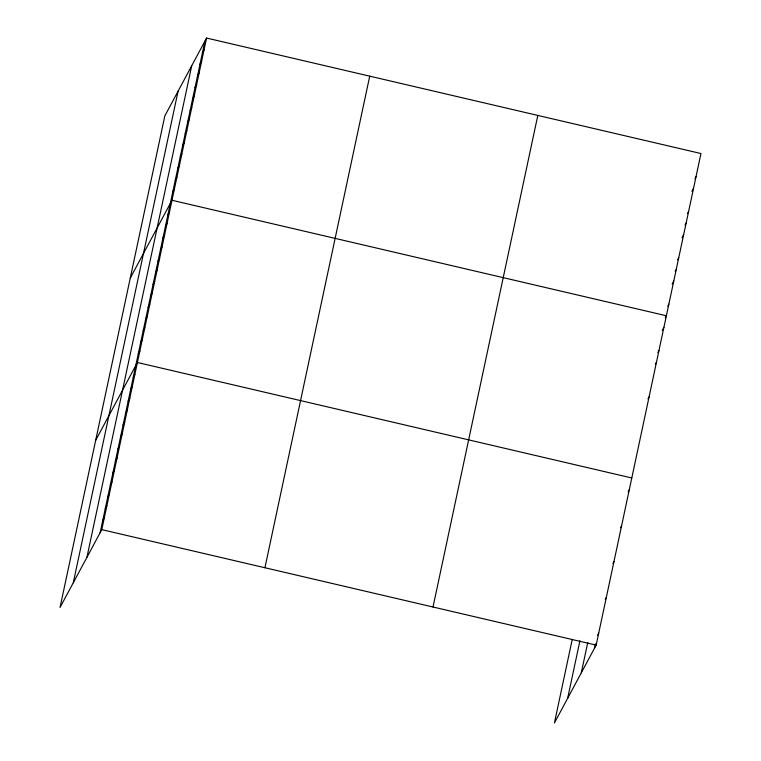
<?xml version="1.0" encoding="UTF-8"?>
<svg xmlns="http://www.w3.org/2000/svg" width="761" height="761" viewBox="0 0 761 761"><rect width="100%" height="100%" fill="white"/><g stroke="black" fill="none" stroke-linecap="round" stroke-linejoin="round"><path stroke-width="1.14" d="M73.275 582.793L178.074 91.206M86.906 557.375L191.705 65.788M100.138 532.7L204.928 41.113M206.573 38.05L164.842 115.881L60.043 607.468L101.784 529.637L206.573 38.05L700.957 153.532L596.158 645.119L554.427 722.95L572.243 639.383M264.923 567.744L369.722 76.157M433.009 607.012L537.808 115.425M567.658 698.275L579.92 640.752M581.29 672.857L587.768 642.465M594.512 648.182L595.444 643.844M202.464 52.699L204.1 49.636M199.991 64.285L201.636 61.222M197.518 75.872L199.163 72.809M195.054 87.467L196.69 84.395M192.581 99.054L194.226 95.991M190.107 110.64L191.753 107.577M187.644 122.226L189.28 119.163M185.17 133.812L186.816 130.749M182.697 145.399L184.343 142.336M180.233 156.985L181.869 153.922M177.76 168.571L179.406 165.508M175.287 180.167L176.933 177.094M172.823 191.753L174.459 188.69M130.255 278.107L171.996 200.276L666.37 315.758L665.276 317.803M167.877 214.925L169.522 211.862M165.413 226.512L167.049 223.449M162.94 238.098L164.585 235.035M160.466 249.684L162.112 246.621M158.003 261.27L159.639 258.207M155.529 272.866L157.175 269.794M153.056 284.452L154.702 281.389M150.583 296.039L152.229 292.975M148.119 307.625L149.765 304.562M145.646 319.211L147.292 316.148M143.173 330.797L144.818 327.734M140.709 342.383L142.345 339.32M138.236 353.97L139.881 350.907M95.677 440.324L137.408 362.493L631.792 477.984M133.223 377.504L134.868 374.431M130.673 389.442L132.319 386.369M128.133 401.38L129.779 398.317M125.584 413.318L127.23 410.255M123.044 425.256L124.68 422.193M120.495 437.195L122.141 434.131M117.955 449.133L119.591 446.07M115.406 461.071L117.051 458.008M112.866 473.009L114.502 469.946M110.316 484.947L111.962 481.884M107.767 496.885L109.413 493.822M105.227 508.824L106.873 505.761M102.678 520.762L104.324 517.699M694.917 178.749L696.011 176.704M691.901 191.363L693.547 188.3M687.506 213.518L688.6 211.472M685.033 225.104L686.137 223.059M682.018 237.708L683.663 234.645M677.623 259.862L678.726 257.817M675.159 271.449L676.253 269.404M672.134 284.062L673.78 280.999M667.749 306.207L668.843 304.172M662.26 330.407L663.896 327.344M657.865 352.562L658.959 350.517M655.392 364.148L656.486 362.103M647.982 398.907L649.076 396.871M628.148 491.958L629.242 489.922M620.51 527.773L621.604 525.737M612.881 563.597L613.975 561.551M605.242 599.411L606.336 597.366M597.604 635.226L598.707 633.181M101.784 529.637L596.158 645.119"/></g></svg>
